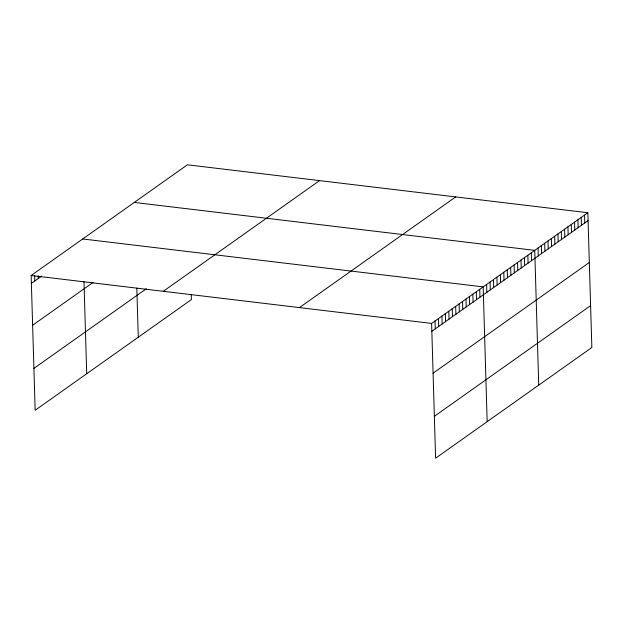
<?xml version="1.0" encoding="UTF-8"?>
<svg xmlns="http://www.w3.org/2000/svg" width="623" height="623" viewBox="0 0 623 623"><rect width="100%" height="100%" fill="white"/><g stroke="black" fill="none" stroke-linecap="round" stroke-linejoin="round"><path stroke-width="0.93" d="M191.238 294.352L191.393 299.585L35.153 410.269L31.15 275.491L187.398 164.807L587.847 212.731L591.85 347.509L435.602 458.193L431.607 323.415L587.847 212.731M31.384 283.372L41.694 276.067M32.63 325.253L93.123 282.39M33.907 368.395L146.327 288.761M163.304 291.307L319.544 180.623M299.453 307.598L455.701 196.915M431.84 331.296L588.081 220.612M433.078 373.177L589.327 262.485M434.363 416.32L590.604 305.636M134.272 202.436L534.729 250.36L538.724 385.139M82.711 238.967L483.168 286.884L487.163 421.67M31.15 275.491L431.607 323.415M584.53 215.083L584.763 222.964M581.212 217.435L581.446 225.316M577.887 219.787L578.121 227.668M574.57 222.138L574.803 230.019M571.252 224.49L571.486 232.371M567.927 226.842L568.16 234.723M564.609 229.194L564.843 237.075M561.292 231.546L561.525 239.427M557.967 233.898L558.2 241.779M554.649 236.249L554.883 244.13M551.324 238.601L551.565 246.482M548.006 240.953L548.24 248.834M544.689 243.305L544.923 251.186M541.364 245.657L541.597 253.538M538.046 248.009L538.28 255.889M531.287 252.798L531.52 260.679M527.852 255.228L528.086 263.116M524.418 257.665L524.652 265.546M520.976 260.103L521.21 267.983M517.542 262.532L517.775 270.421M514.1 264.97L514.333 272.858M510.665 267.407L510.899 275.288M507.231 269.845L507.465 277.726M503.789 272.274L504.023 280.163M500.355 274.712L500.588 282.593M496.913 277.149L497.146 285.03M493.478 279.579L493.712 287.468M490.044 282.017L490.278 289.897M486.602 284.454L486.836 292.335M479.726 289.321L479.959 297.202M476.291 291.759L476.525 299.64M472.857 294.188L473.091 302.077M469.415 296.626L469.649 304.515M465.981 299.063L466.214 306.944M462.539 301.501L462.772 309.382M459.104 303.931L459.338 311.819M455.67 306.368L455.904 314.249M452.228 308.806L452.462 316.686M448.794 311.235L449.027 319.124M445.352 313.673L445.585 321.554M441.917 316.11L442.151 323.991M438.483 318.54L438.717 326.429M435.041 320.977L435.275 328.858M136.819 288.153L138.275 337.222M83.98 281.744L86.714 373.745M38.182 275.88L38.26 278.504M34.662 275.685L34.818 280.942"/></g></svg>
